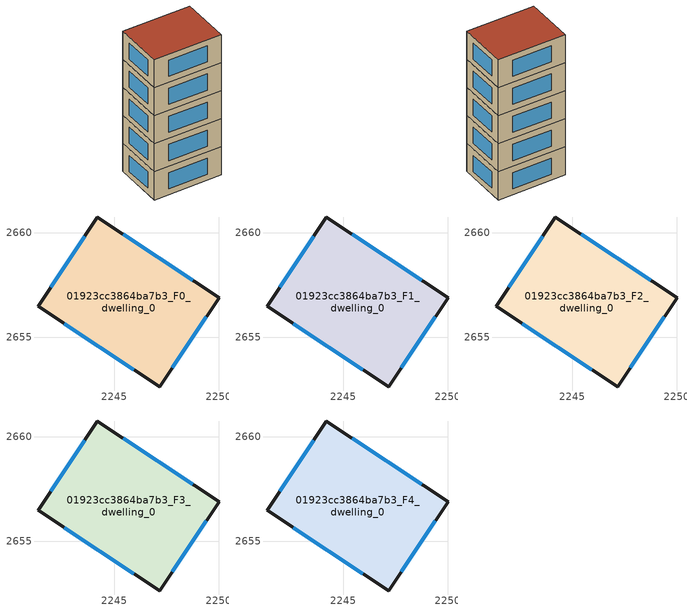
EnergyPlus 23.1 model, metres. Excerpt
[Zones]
01923cc3864ba7b3_F0_dwelling_0
 floor ground (EU_floor_Construction): 2250.01,2656.9 2247.17,2652.64 2241.37,2656.48 2244.21,2660.74 z0
 wall outside (EU_wall_Construction): 2250.01,2656.9 2244.21,2660.74 2241.37,2656.48 2247.17,2652.64 2250.01,2656.9 z0:3
 window (EU_Window_Construction): 2248.77,2657.72 2245.45,2659.91 / 2247.78,2653.55 2249.4,2655.99 / 2242.61,2655.65 2245.93,2653.46 / 2243.6,2659.82 2241.97,2657.39 z0.64:2.36
01923cc3864ba7b3_F1_dwelling_0
 floor to 01923cc3864ba7b3_F0_dwelling_0 (EU_floor_Construction): 2250.01,2656.9 2247.17,2652.64 2241.37,2656.48 2244.2,2660.74 z3
 wall outside (EU_wall_Construction): 2250.01,2656.9 2244.21,2660.74 2241.37,2656.48 2247.17,2652.64 2250.01,2656.9 z3:6
 window (EU_Window_Construction): 2248.77,2657.72 2245.45,2659.91 / 2247.78,2653.55 2249.4,2655.99 / 2242.61,2655.65 2245.93,2653.46 / 2243.6,2659.82 2241.97,2657.39 z3.64:5.36
01923cc3864ba7b3_F2_dwelling_0
 floor to 01923cc3864ba7b3_F1_dwelling_0 (EU_floor_Construction): 2250.01,2656.9 2247.17,2652.64 2241.37,2656.48 2244.2,2660.74 z6
 wall outside (EU_wall_Construction): 2250.01,2656.9 2244.21,2660.74 2241.37,2656.48 2247.17,2652.64 2250.01,2656.9 z6:9
 window (EU_Window_Construction): 2248.77,2657.72 2245.45,2659.91 / 2247.78,2653.55 2249.4,2655.99 / 2242.61,2655.65 2245.93,2653.46 / 2243.6,2659.82 2241.97,2657.39 z6.64:8.36
01923cc3864ba7b3_F3_dwelling_0
 floor to 01923cc3864ba7b3_F2_dwelling_0 (EU_floor_Construction): 2250.01,2656.9 2247.17,2652.64 2241.37,2656.48 2244.2,2660.74 z9
 wall outside (EU_wall_Construction): 2250.01,2656.9 2244.21,2660.74 2241.37,2656.48 2247.17,2652.64 2250.01,2656.9 z9:12
 window (EU_Window_Construction): 2248.77,2657.72 2245.45,2659.91 / 2247.78,2653.55 2249.4,2655.99 / 2242.61,2655.65 2245.93,2653.46 / 2243.6,2659.82 2241.97,2657.39 z9.64:11.36
01923cc3864ba7b3_F4_dwelling_0
 floor to 01923cc3864ba7b3_F3_dwelling_0 (EU_floor_Construction): 2250.01,2656.9 2247.17,2652.64 2241.37,2656.48 2244.2,2660.74 z12
 wall outside (EU_wall_Construction): 2250.01,2656.9 2244.21,2660.74 2241.37,2656.48 2247.17,2652.64 2250.01,2656.9 z12:15
 window (EU_Window_Construction): 2248.77,2657.72 2245.45,2659.91 / 2247.78,2653.55 2249.4,2655.99 / 2242.61,2655.65 2245.93,2653.46 / 2243.6,2659.82 2241.97,2657.39 z12.64:14.36
 roof outside (EU_roof_Construction): 2247.17,2652.64 2250.01,2656.9 2244.21,2660.74 2241.37,2656.48 z15
[Building]
EU S2 Campaign: North Axis=0; Terrain=City; Solar Distribution=FullExterior
[Site:Location]
Yerevan-Zvartnots.Intl.AP: Latitude=40.15; Longitude=44.383; Time Zone=4; Elevation=854
[SizingPeriod:WeatherFileDays]
AnnualSizingPeriod: Begin Month=1; Begin Day of Month=1; End Month=12; End Day of Month=31; Day of Week for Start Day=Monday; Use Weather File Daylight Saving Period=No; Use Weather File Rain and Snow Indicators=No
[MATERIAL]
EU_InternalMass_Material: Roughness=MediumRough; Thickness=0.1; Conductivity=1; Density=1800; Specific Heat=900; Thermal Absorptance=0.9; Solar Absorptance=0.7; Visible Absorptance=0.7
[MATERIAL:NOMASS] Roughness=MediumRough; Thermal Absorptance=0.9; Solar Absorptance=0.7; Visible Absorptance=0.7
Name | Thermal Resistance
EU_wall_NoMass | 1.05043
EU_roof_NoMass | 1.45357
EU_floor_NoMass | 0.478065
[WINDOWMATERIAL:SIMPLEGLAZINGSYSTEM]
EU_Window_SimpleGlazing: UFactor=2.5566; Solar Heat Gain Coefficient=0.75; Visible Transmittance=0.75
[CONSTRUCTION]
EU_wall_Construction: EU_wall_NoMass
EU_roof_Construction: EU_roof_NoMass
EU_floor_Construction: EU_floor_NoMass
EU_Window_Construction: EU_Window_SimpleGlazing
EU_InternalMass_Construction: EU_InternalMass_Material
[ZONE] Type=1; Multiplier=1; Ceiling Height=autocalculate; Volume=106.833; Floor Area=autocalculate; Part of Total Floor Area=Yes
01923cc3864ba7b3_F0_dwelling_0; 01923cc3864ba7b3_F1_dwelling_0; 01923cc3864ba7b3_F2_dwelling_0; 01923cc3864ba7b3_F3_dwelling_0; 01923cc3864ba7b3_F4_dwelling_0
[INTERNALMASS] Construction=EU_InternalMass_Construction; Surface Area=35.6112
Name | Zone or ZoneList
01923cc3864ba7b3_F0_dwelling_0_EU_InternalMass | 01923cc3864ba7b3_F0_dwelling_0
01923cc3864ba7b3_F1_dwelling_0_EU_InternalMass | 01923cc3864ba7b3_F1_dwelling_0
01923cc3864ba7b3_F2_dwelling_0_EU_InternalMass | 01923cc3864ba7b3_F2_dwelling_0
01923cc3864ba7b3_F3_dwelling_0_EU_InternalMass | 01923cc3864ba7b3_F3_dwelling_0
01923cc3864ba7b3_F4_dwelling_0_EU_InternalMass | 01923cc3864ba7b3_F4_dwelling_0
[OTHEREQUIPMENT] Fuel Type=Electricity; Design Level Calculation Method=Watts/Area; Power per Zone Floor Area=1; Fraction Latent=0; Fraction Radiant=0; Fraction Lost=0; Carbon Dioxide Generation Rate=0; EndUse Subcategory=EU_Step8_InternalGains
Name | Zone or ZoneList or Space or SpaceList | Schedule
EU_Step8_InternalGain_01923cc3864ba7b3_F0_dwelling_0_f000 | 01923cc3864ba7b3_F0_dwelling_0 | EU_Step8_GainSchedule_01923cc3864ba7b3_F0_dwelling_0_f000
EU_Step8_InternalGain_01923cc3864ba7b3_F1_dwelling_0_f000 | 01923cc3864ba7b3_F1_dwelling_0 | EU_Step8_GainSchedule_01923cc3864ba7b3_F1_dwelling_0_f000
EU_Step8_InternalGain_01923cc3864ba7b3_F2_dwelling_0_f000 | 01923cc3864ba7b3_F2_dwelling_0 | EU_Step8_GainSchedule_01923cc3864ba7b3_F2_dwelling_0_f000
EU_Step8_InternalGain_01923cc3864ba7b3_F3_dwelling_0_f000 | 01923cc3864ba7b3_F3_dwelling_0 | EU_Step8_GainSchedule_01923cc3864ba7b3_F3_dwelling_0_f000
EU_Step8_InternalGain_01923cc3864ba7b3_F4_dwelling_0_f000 | 01923cc3864ba7b3_F4_dwelling_0 | EU_Step8_GainSchedule_01923cc3864ba7b3_F4_dwelling_0_f000
[ZONEVENTILATION:DESIGNFLOWRATE] Schedule=EU_AlwaysOn; Design Flow Rate Calculation Method=AirChanges/Hour; Air Changes per Hour=0.557805; Ventilation Type=Natural; Fan Pressure Rise=0; Fan Total Efficiency=1; Constant Term Coefficient=1; Temperature Term Coefficient=0; Velocity Term Coefficient=0; Velocity Squared Term Coefficient=0; Minimum Indoor Temperature=-100; Maximum Indoor Temperature=100; Delta Temperature=-100; Minimum Outdoor Temperature=-100; Maximum Outdoor Temperature=100; Maximum Wind Speed=40
Name | Zone or ZoneList or Space or SpaceList
EU_ConstantAir_01923cc3864ba7b3_F0_dwelling_0 | 01923cc3864ba7b3_F0_dwelling_0
EU_ConstantAir_01923cc3864ba7b3_F1_dwelling_0 | 01923cc3864ba7b3_F1_dwelling_0
EU_ConstantAir_01923cc3864ba7b3_F2_dwelling_0 | 01923cc3864ba7b3_F2_dwelling_0
EU_ConstantAir_01923cc3864ba7b3_F3_dwelling_0 | 01923cc3864ba7b3_F3_dwelling_0
EU_ConstantAir_01923cc3864ba7b3_F4_dwelling_0 | 01923cc3864ba7b3_F4_dwelling_0
[HVACTEMPLATE:THERMOSTAT] Constant Heating Setpoint=20; Constant Cooling Setpoint=50
EU_HeatOnly_01923cc3864ba7b3_F0_dwelling_0; EU_HeatOnly_01923cc3864ba7b3_F1_dwelling_0; EU_HeatOnly_01923cc3864ba7b3_F2_dwelling_0; EU_HeatOnly_01923cc3864ba7b3_F3_dwelling_0; EU_HeatOnly_01923cc3864ba7b3_F4_dwelling_0
[HVACTEMPLATE:ZONE:IDEALLOADSAIRSYSTEM] System Availability Schedule=EU_AlwaysOn; Maximum Heating Supply Air Temperature=50; Minimum Cooling Supply Air Temperature=13; Maximum Heating Supply Air Humidity Ratio=0.0156; Minimum Cooling Supply Air Humidity Ratio=0.0077; Heating Limit=NoLimit; Cooling Limit=NoLimit; Heating Availability Schedule=EU_AlwaysOn; Cooling Availability Schedule=EU_CoolingOff; Dehumidification Control Type=ConstantSensibleHeatRatio; Cooling Sensible Heat Ratio=0.7; Dehumidification Setpoint=60; Humidification Control Type=None; Humidification Setpoint=30; Outdoor Air Method=None; Outdoor Air Flow Rate per Person=0.00944; Outdoor Air Flow Rate per Zone Floor Area=0; Outdoor Air Flow Rate per Zone=0; Demand Controlled Ventilation Type=None; Outdoor Air Economizer Type=NoEconomizer; Heat Recovery Type=None; Sensible Heat Recovery Effectiveness=0.7; Latent Heat Recovery Effectiveness=0.65
Name | Template Thermostat
01923cc3864ba7b3_F0_dwelling_0 | EU_HeatOnly_01923cc3864ba7b3_F0_dwelling_0
01923cc3864ba7b3_F1_dwelling_0 | EU_HeatOnly_01923cc3864ba7b3_F1_dwelling_0
01923cc3864ba7b3_F2_dwelling_0 | EU_HeatOnly_01923cc3864ba7b3_F2_dwelling_0
01923cc3864ba7b3_F3_dwelling_0 | EU_HeatOnly_01923cc3864ba7b3_F3_dwelling_0
01923cc3864ba7b3_F4_dwelling_0 | EU_HeatOnly_01923cc3864ba7b3_F4_dwelling_0
[SIZING:ZONE] Zone Cooling Design Supply Air Temperature Input Method=SupplyAirTemperature; Zone Cooling Design Supply Air Temperature=13; Zone Heating Design Supply Air Temperature Input Method=SupplyAirTemperature; Zone Heating Design Supply Air Temperature=50; Zone Cooling Design Supply Air Humidity Ratio=0.008; Zone Heating Design Supply Air Humidity Ratio=0.008; Cooling Design Air Flow Method=DesignDay; Cooling Design Air Flow Rate=0; Cooling Minimum Air Flow per Zone Floor Area=0.000762; Cooling Minimum Air Flow=0; Cooling Minimum Air Flow Fraction=0.2; Heating Design Air Flow Method=DesignDay; Heating Design Air Flow Rate=0; Heating Maximum Air Flow per Zone Floor Area=0.002032; Heating Maximum Air Flow=0.141576; Heating Maximum Air Flow Fraction=0.3; Account for Dedicated Outdoor Air System=No; Dedicated Outdoor Air System Control Strategy=NeutralSupplyAir; Dedicated Outdoor Air Low Setpoint Temperature for Design=autosize; Dedicated Outdoor Air High Setpoint Temperature for Design=autosize; Zone Load Sizing Method=Sensible Load Only No Latent Load; Zone Latent Cooling Design Supply Air Humidity Ratio Input Method=HumidityRatioDifference; Zone Cooling Design Supply Air Humidity Ratio Difference=0.005; Zone Latent Heating Design Supply Air Humidity Ratio Input Method=HumidityRatioDifference; Zone Humidification Design Supply Air Humidity Ratio Difference=0.005
01923cc3864ba7b3_F0_dwelling_0; 01923cc3864ba7b3_F1_dwelling_0; 01923cc3864ba7b3_F2_dwelling_0; 01923cc3864ba7b3_F3_dwelling_0; 01923cc3864ba7b3_F4_dwelling_0
[SCHEDULE:CONSTANT]
Name | Hourly Value
EU_AlwaysOn | 1
EU_CoolingOff | 0
[SCHEDULE:FILE] Column Number=1; Rows to Skip at Top=0; Number of Hours of Data=8760; Column Separator=Comma; Interpolate to Timestep=No; Minutes per Item=60; Adjust Schedule for Daylight Savings=Yes
Name | File
EU_Step8_GainSchedule_01923cc3864ba7b3_F0_dwelling_0_f000 | ../../schedules/01923cc3864ba7b3/01923cc3864ba7b3_F0_dwelling_0_f000_gain.csv
EU_Step8_GainSchedule_01923cc3864ba7b3_F1_dwelling_0_f000 | ../../schedules/01923cc3864ba7b3/01923cc3864ba7b3_F1_dwelling_0_f000_gain.csv
EU_Step8_GainSchedule_01923cc3864ba7b3_F2_dwelling_0_f000 | ../../schedules/01923cc3864ba7b3/01923cc3864ba7b3_F2_dwelling_0_f000_gain.csv
EU_Step8_GainSchedule_01923cc3864ba7b3_F3_dwelling_0_f000 | ../../schedules/01923cc3864ba7b3/01923cc3864ba7b3_F3_dwelling_0_f000_gain.csv
EU_Step8_GainSchedule_01923cc3864ba7b3_F4_dwelling_0_f000 | ../../schedules/01923cc3864ba7b3/01923cc3864ba7b3_F4_dwelling_0_f000_gain.csv
